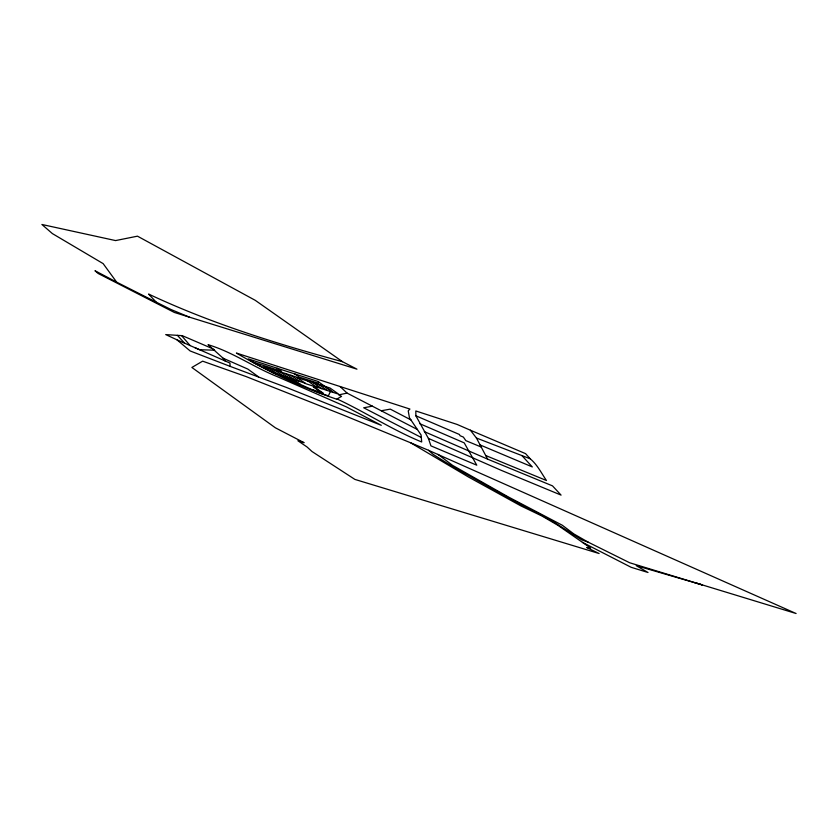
<?xml version="1.0" encoding="UTF-8"?>
<svg xmlns="http://www.w3.org/2000/svg" width="838" height="838" viewBox="0 0 838 838"><rect width="100%" height="100%" fill="white"/><g stroke="black" fill="none" stroke-linecap="round" stroke-linejoin="round"><path stroke-width="1.26" d="M337.044 398.951C365.745 412.359 392.414 429.978 421.692 441.982L421.074 434.964L409.457 417.795L408.221 410.861L409.929 409.059L236.4 353.06C268.076 371.747 301.827 387.386 336.625 399.181L341.59 396.384L338.72 394.897L347.079 393.106L417.429 429.517M318.67 381.992L316.481 388.455L323.499 393.357L312.165 389.618M372.47 406.158L363.682 407.781L421.032 437.352M381.374 410.746L390.288 409.122L411.039 419.953M342.48 361.691C276.331 343.727 210.767 323.269 148.577 294.054L156.172 302.13L171.046 309.536L189.294 317.11L356.946 369.16L342.48 361.691L255.265 300.339L137.474 236.169L115.581 240.579L41.9 224.479L52.385 233.593L103.137 263.614L116.66 282.144L156.172 302.13M694.88 582.651L702.464 584.966L636.252 565.65L648.015 572.49L631.129 567.295L582.441 542.343L557.899 525.311L541.819 515.936L520.995 505.953L468.327 476.927L410.662 442.81L343.088 414.967L246.005 376.534L202.628 361.168L191.881 367.463L275.367 427.799L304.1 442.694L297.867 440.746L307.022 446.958L312.029 451.535L354.893 479.409L599.128 553.53L586.726 547.518L590.675 548.136L582.441 542.343M189.294 317.11L174.398 312.469L98.077 273.439L94.977 270.716L116.66 282.144M252.887 362.026L281.61 371.36L277.064 368.207M318.178 383.228L299.166 377.058L294.641 373.895M297.029 377.55L308.101 381.154M305.21 383.249L272.842 372.659L263.907 366.52L296.338 377.069L305.88 383.72L316.932 387.334L307.42 380.672L329.983 388.015L338.762 394.227L316.251 386.863M286.229 378.064L295.835 381.217L300.423 384.391M316.649 388.036L313.328 386.947L321.624 392.739M428.501 450.289L796.1 613.521L629.642 562.748L588.224 542.186L581.666 539.85L550.849 520.157L514.626 501.166L451.713 466.054L433.173 454.395L428.501 450.289L410.662 442.81M230.052 366.342L286.324 387.407L381.3 425.316L346.523 406.954L277.399 376.691C253.589 367.212 232.765 352.054 208.044 344.68L223.138 358.245L225.034 360.906L229.968 363.064L230.052 366.342L190.184 350.975L176.902 339.788L165.715 334.592L182.265 335.661L211.207 348.095M419.89 423.745L464.221 442.873L476.77 465.184L430.931 445.868L428.396 438.389L415.858 415.784L415.826 410.966L457.119 424.437L470.39 430.208L476.434 438.023L530.224 458.795C537.378 464.723 541.421 473.187 546.449 480.509L485.705 455.526M424.29 431.612L487.622 459.14L552.504 485.872L561.072 495.111L501.344 470.38L428.396 438.389M481.201 447.031L465.865 440.652L463.362 437.08L460.104 435.729L459.381 434.461L415.858 415.784M480.111 444.957L532.308 466.934L521.927 455.589M176.902 339.788L199.58 349.718L214.633 350.2L213.46 349.09M470.39 430.208L525.573 453.641L530.224 458.795M223.138 358.245L247.807 369.066L258.565 376.88M195.024 347.718L225.034 360.906M271.502 371.506L319.163 392.802L328.391 395.85L330.842 390.581L317.843 381.405L248.31 358.894L254.291 362.98L272.769 372.124M588.224 542.186L573.821 533.921L562.277 525.227L508.394 496.976L452.562 465.352L437.918 454.311M269.228 368.249L278.164 374.397M279.976 371.747L288.88 377.907M274.592 369.998L283.506 376.147M285.402 373.507L294.285 379.677M290.859 375.288L299.732 381.458M313.003 382.495L321.823 388.685M318.629 384.317L327.438 390.518M324.285 386.161L333.084 392.362M340.05 386.507L347.079 393.106M177.394 335.347L184.454 343.077M181.563 335.619L190.142 345.581M476.434 438.023L487.622 459.14"/></g></svg>
